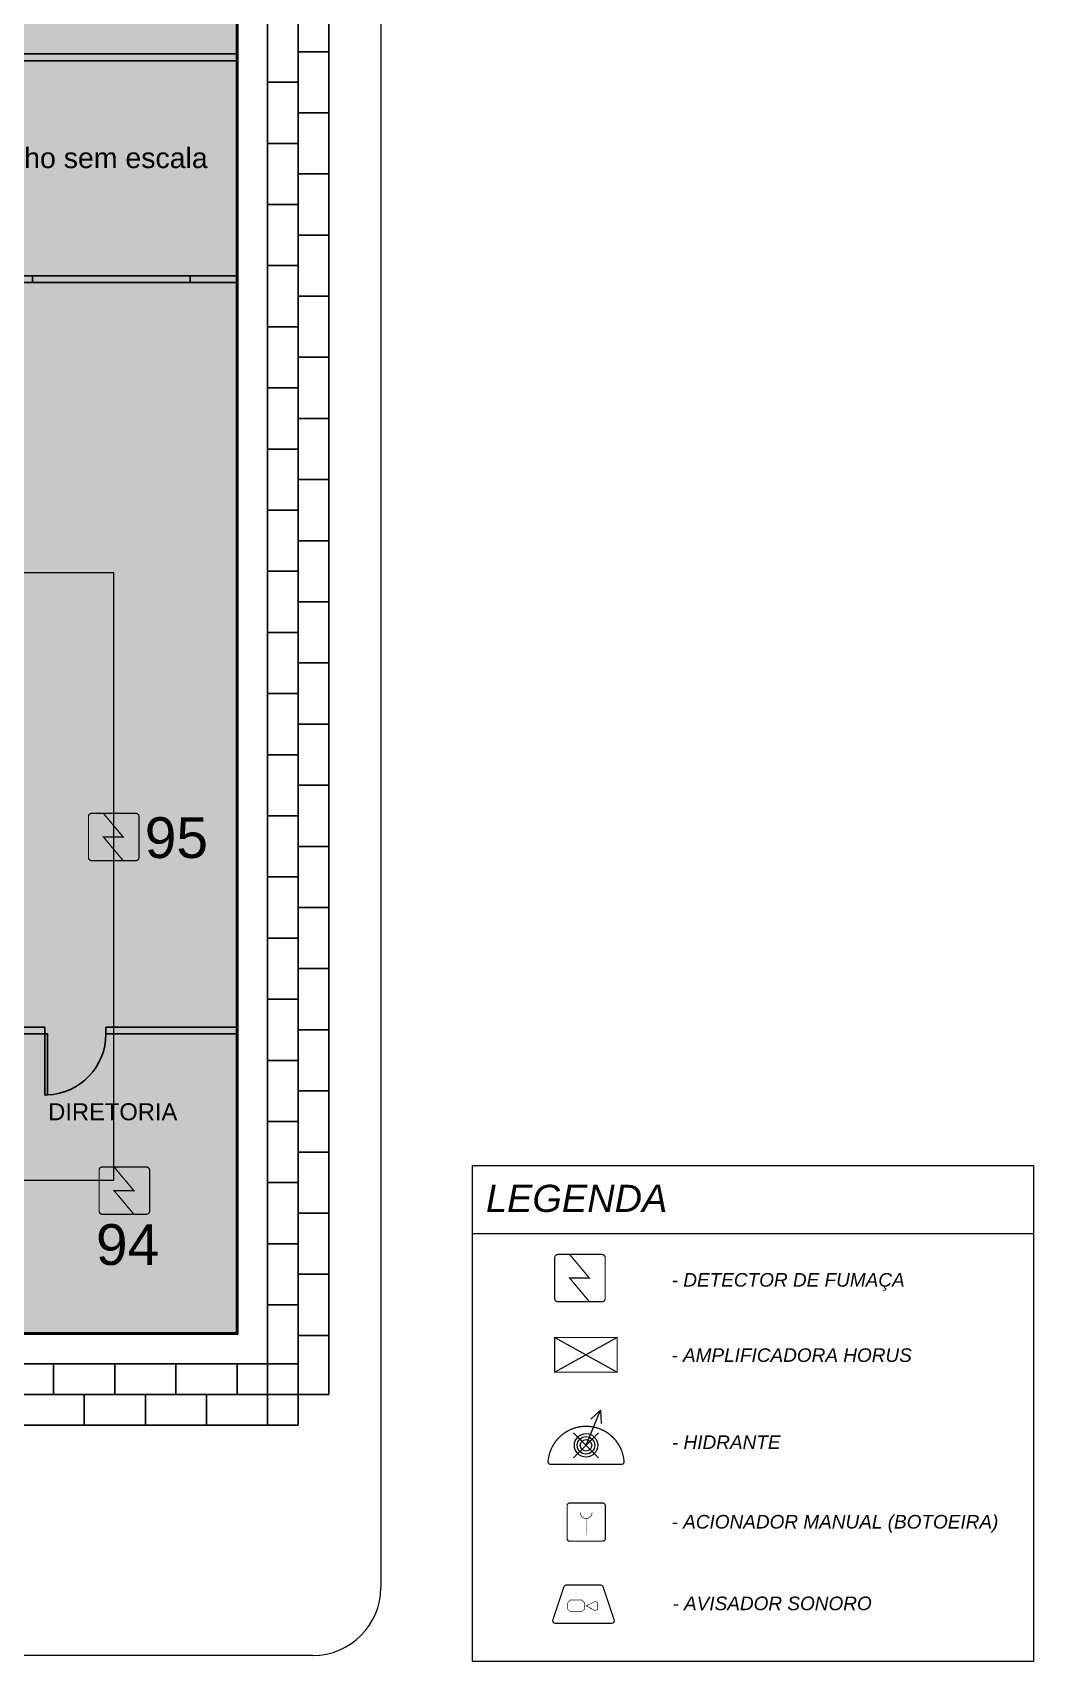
# Model space of a CAD drawing. Header units: metres. Extents: x -331 to 2982, y 362 to 2539.
# Drawn here: x 867.3 to 882.03, y 2147.69 to 2171.67 of the extents above; entities that cross this region are included whole.
import ezdxf

# ---------------------------------------------------------------- set-up
doc = ezdxf.new("R2010")
doc.units = ezdxf.units.M
doc.layers.get('0').update_dxf_attribs({"color": 251})
for name, color, linetype in [('72_EGR_BASE_PRIMITIVE', 7, 'Continuous'), ('ALV', 251, 'Continuous'), ('CX', 251, 'Continuous'), ('Det', 251, 'Continuous'), ('DET. FUMAÇA', 1, 'Continuous'), ('Div', 251, 'Continuous'), ('Texto_Salas', 251, 'Continuous'), ('vid', 251, 'Continuous')]:
    doc.layers.add(name, color=color, linetype=linetype)
doc.layers.add('_salas', color=251, linetype='Continuous', plot=False)
doc.layers.add('EL-PONTOS', color=251, linetype='Continuous', lineweight=30)
doc.styles.add('DESTAQUE', font='arial.ttf', dxfattribs={"height": 0.4})
doc.styles.get("Standard").update_dxf_attribs({"font": 'arial.ttf', "height": 0.3})
doc.styles.add('X3G_ENTITY_1416C125', font='arial.ttf', dxfattribs={"height": 0.6})
doc.styles.add('X3G_ENTITY_1421EF3B', font='arial.ttf', dxfattribs={"height": 0.3})

# ---------------------------------------------------------------- blocks, each defined once
blk = doc.blocks.new('Detector de fumaça')
at = {"layer": 'DET. FUMAÇA', "linetype": 'Continuous', "lineweight": 15, "const_width": 0.0187}
blk.add_lwpolyline([(774.599, 539.816), (775.249, 539.816, -0.414214), (775.296, 539.769), (775.296, 539.167, -0.414214), (775.249, 539.12), (774.599, 539.12, -0.414214), (774.553, 539.167), (774.553, 539.769, -0.414214)], format="xyb", close=True, dxfattribs=at)
blk.add_lwpolyline([(774.773, 539.816), (775.064, 539.468), (774.773, 539.468), (775.064, 539.12)], dxfattribs=at)

msp = doc.modelspace()

# ---------------------------------------------------------------- hatches: boundary and pattern name
at = {"layer": '_salas', "transparency": 33554559}
h = msp.add_hatch(color=256, dxfattribs=at)
h.dxf.hatch_style = 1
h.paths.add_polyline_path([(870.321, 2187.719), (852.011, 2187.719), (852.011, 2187.519), (855.756, 2187.519), (855.756, 2186.757), (854.661, 2186.757), (854.661, 2184.657), (855.756, 2184.657), (855.756, 2183.893), (854.661, 2183.893), (854.661, 2158.069), (827.081, 2158.069), (827.081, 2156.869), (812.881, 2156.869), (812.881, 2157.769), (813.081, 2157.769), (813.081, 2158.069), (811.031, 2158.069), (811.031, 2159.469), (811.111, 2159.469), (811.111, 2163.169), (809.161, 2163.169), (809.161, 2163.319), (806.761, 2163.319), (806.761, 2160.619), (806.361, 2160.619), (806.361, 2159.744), (794.611, 2159.744), (794.611, 2150.719), (794.811, 2150.719), (794.811, 2152.509), (818.111, 2152.509), (870.321, 2152.509)])
h.paths.add_polyline_path([(806.557, 2158.749), (806.557, 2155.869), (802.711, 2155.869), (802.711, 2158.749)], flags=16)

# ---------------------------------------------------------------- linework, layer by layer
at = {"color": 1, "lineweight": 0, "true_color": 0xe60000}
for p, q in [((875.447, 2150.873), (875.66, 2151.391)), ((875.66, 2151.391), (875.516, 2151.258)), ((875.66, 2151.391), (875.668, 2151.196)), ((875.263, 2151.057), (875.632, 2150.689)), ((875.632, 2151.057), (875.263, 2150.689))]:
    msp.add_line(p, q, dxfattribs=at)
at = {"color": 1, "lineweight": 0, "true_color": 0xe60000, "const_width": 0.0187}
for points in [[(874.925, 2150.593), (875.969, 2150.593, 0.435311), (876.007, 2150.633, 0.930949), (874.888, 2150.633, 0.435311)], [(875.206, 2150.023), (875.692, 2150.023, -0.414214), (875.73, 2149.986), (875.73, 2149.5, -0.414214), (875.692, 2149.462), (875.206, 2149.462, -0.414214), (875.169, 2149.5), (875.169, 2149.986, -0.414214)], [(874.994, 2148.254), (875.825, 2148.254, 0.511918), (875.861, 2148.303), (875.698, 2148.789, 0.322823), (875.663, 2148.815), (875.156, 2148.815, 0.322823), (875.121, 2148.789), (874.959, 2148.303, 0.511918)]]:
    msp.add_lwpolyline(points, format="xyb", close=True, dxfattribs=at)
at = {"color": 1, "lineweight": 0, "true_color": 0xe60000, "const_width": 0.00935}
for points in [[(875.361, 2149.884), (875.364, 2149.864), (875.37, 2149.845), (875.378, 2149.833), (875.393, 2149.816), (875.402, 2149.81), (875.415, 2149.803), (875.428, 2149.799), (875.445, 2149.797), (875.454, 2149.797), (875.465, 2149.798), (875.485, 2149.804), (875.501, 2149.813), (875.515, 2149.826), (875.526, 2149.842), (875.533, 2149.857), (875.536, 2149.87), (875.537, 2149.878), (875.537, 2149.884)], [(875.449, 2149.559), (875.449, 2149.796)]]:
    msp.add_lwpolyline(points, dxfattribs=at)
for points in [[(875.215, 2148.594), (875.383, 2148.594), (875.421, 2148.556), (875.421, 2148.459), (875.383, 2148.422), (875.215, 2148.422), (875.178, 2148.459), (875.178, 2148.556)], [(875.617, 2148.459), (875.617, 2148.556), (875.584, 2148.577), (875.45, 2148.508), (875.584, 2148.439)]]:
    msp.add_lwpolyline(points, close=True, dxfattribs=at)
at = {"color": 1, "lineweight": 0, "true_color": 0xe60000}
for radius in [0.172, 0.129, 0.0841]:
    msp.add_circle((875.447, 2150.873), radius, dxfattribs=at)
at = {"layer": '72_EGR_BASE_PRIMITIVE', "color": 251, "true_color": 0x5f5f5f}
for points in [[(866.879, 2171.357, 0), (870.299, 2171.357, 0)], [(866.879, 2171.257, 0), (870.299, 2171.257, 0)]]:
    msp.add_polyline3d(points, dxfattribs=at)
at = {"layer": 'ALV'}
for p, q in [((869.619, 2168.092), (861.053, 2168.092)), ((869.619, 2168.092), (869.619, 2167.992)), ((869.619, 2168.092), (870.319, 2168.092)), ((860.953, 2167.992), (870.319, 2167.992)), ((867.299, 2167.992), (870.319, 2167.992))]:
    msp.add_line(p, q, dxfattribs=at)
at = {"layer": 'ALV', "color": 251, "ltscale": 0.8}
for p, q in [((870.319, 2168.092), (867.299, 2168.093)), ((870.319, 2168.092), (869.619, 2168.092)), ((867.299, 2167.992), (870.319, 2167.992)), ((869.619, 2167.992), (870.319, 2167.992))]:
    msp.add_line(p, q, dxfattribs=at)
at = {"layer": 'ALV', "color": 251}
for p, q in [((869.619, 2168.092), (870.319, 2168.092)), ((869.619, 2167.992), (870.319, 2167.992))]:
    msp.add_line(p, q, dxfattribs=at)
at = {"layer": 'ALV', "ltscale": 0.8}
for p, q in [((870.319, 2168.092), (869.619, 2168.092)), ((869.619, 2168.092), (869.619, 2167.992)), ((870.319, 2168.092), (869.619, 2168.092)), ((869.619, 2168.092), (869.619, 2167.992)), ((869.619, 2167.992), (870.319, 2167.992)), ((869.619, 2167.992), (870.319, 2167.992))]:
    msp.add_line(p, q, dxfattribs=at)
at = {"layer": 'CX', "linetype": 'Continuous'}
for p, q in [((867.479, 2157.031), (867.379, 2157.031)), ((867.479, 2157.031), (867.479, 2156.931)), ((867.479, 2156.931), (867.479, 2157.031)), ((868.379, 2157.031), (868.379, 2156.931)), ((868.379, 2156.931), (868.379, 2157.031))]:
    msp.add_line(p, q, dxfattribs=at)
msp.add_lwpolyline([(867.479, 2156.931), (867.519, 2156.931), (867.519, 2156.031), (867.479, 2156.031)], close=True, dxfattribs=at)
at = {"layer": 'CX', "ltscale": 0.8}
msp.add_arc((867.478, 2156.931), 0.901, 272.6039, 360, dxfattribs=at)
at = {"layer": 'Det', "color": 251}
for p, q in [((870.759, 2195.771), (870.759, 2152.071)), ((871.209, 2195.771), (871.209, 2151.621)), ((871.659, 2195.771), (871.659, 2151.621)), ((870.759, 2171.391), (870.759, 2171.391)), ((871.209, 2171.391), (871.659, 2171.391)), ((870.759, 2170.941), (871.209, 2170.941)), ((870.759, 2170.491), (870.759, 2170.491)), ((871.209, 2170.491), (871.659, 2170.491)), ((870.759, 2170.041), (871.209, 2170.041)), ((870.759, 2169.591), (870.759, 2169.591)), ((871.209, 2169.591), (871.659, 2169.591)), ((870.759, 2169.141), (871.209, 2169.141)), ((870.759, 2168.691), (870.759, 2168.691)), ((871.209, 2168.691), (871.659, 2168.691)), ((870.759, 2168.241), (871.209, 2168.241)), ((870.759, 2167.791), (870.759, 2167.791)), ((871.209, 2167.791), (871.659, 2167.791)), ((870.759, 2167.341), (871.209, 2167.341)), ((870.759, 2166.891), (870.759, 2166.891)), ((871.209, 2166.891), (871.659, 2166.891)), ((870.759, 2166.441), (871.209, 2166.441)), ((870.759, 2165.991), (870.759, 2165.991)), ((871.209, 2165.991), (871.659, 2165.991)), ((870.759, 2165.541), (871.209, 2165.541)), ((870.759, 2165.091), (870.759, 2165.091)), ((871.209, 2165.091), (871.659, 2165.091)), ((870.759, 2164.641), (871.209, 2164.641)), ((870.759, 2164.191), (870.759, 2164.191)), ((871.209, 2164.191), (871.659, 2164.191)), ((870.759, 2163.741), (871.209, 2163.741)), ((870.759, 2163.291), (870.759, 2163.291)), ((871.209, 2163.291), (871.659, 2163.291)), ((870.759, 2162.841), (871.209, 2162.841)), ((870.759, 2162.391), (870.759, 2162.391)), ((871.209, 2162.391), (871.659, 2162.391)), ((870.759, 2161.941), (871.209, 2161.941)), ((870.759, 2161.491), (870.759, 2161.491)), ((871.209, 2161.491), (871.659, 2161.491)), ((870.759, 2161.041), (871.209, 2161.041)), ((870.759, 2160.591), (870.759, 2160.591)), ((871.209, 2160.591), (871.659, 2160.591)), ((870.759, 2160.141), (871.209, 2160.141)), ((870.759, 2159.691), (870.759, 2159.691)), ((871.209, 2159.691), (871.659, 2159.691)), ((870.759, 2159.241), (871.209, 2159.241)), ((870.759, 2158.791), (870.759, 2158.791)), ((871.209, 2158.791), (871.659, 2158.791)), ((870.759, 2158.341), (871.209, 2158.341)), ((870.759, 2157.891), (870.759, 2157.891)), ((871.209, 2157.891), (871.659, 2157.891)), ((870.759, 2157.441), (871.209, 2157.441)), ((870.759, 2156.991), (870.759, 2156.991)), ((871.209, 2156.991), (871.659, 2156.991)), ((870.759, 2156.541), (871.209, 2156.541)), ((870.759, 2156.091), (870.759, 2156.091)), ((871.209, 2156.091), (871.659, 2156.091)), ((870.759, 2155.641), (871.209, 2155.641)), ((870.759, 2155.191), (870.759, 2155.191)), ((871.209, 2155.191), (871.659, 2155.191)), ((870.759, 2154.741), (871.209, 2154.741)), ((870.759, 2154.291), (870.759, 2154.291)), ((871.209, 2154.291), (871.659, 2154.291)), ((870.759, 2153.841), (871.209, 2153.841)), ((870.759, 2153.391), (870.759, 2153.391)), ((871.209, 2153.391), (871.659, 2153.391)), ((870.759, 2152.941), (871.209, 2152.941)), ((870.759, 2152.491), (870.759, 2152.491)), ((871.209, 2152.491), (871.659, 2152.491)), ((870.759, 2152.071), (794.809, 2152.071)), ((867.609, 2151.621), (867.609, 2152.071)), ((868.059, 2152.071), (868.059, 2152.071)), ((868.509, 2151.621), (868.509, 2152.071)), ((868.959, 2152.071), (868.959, 2152.071)), ((869.409, 2151.621), (869.409, 2152.071)), ((869.859, 2152.071), (869.859, 2152.071)), ((870.309, 2151.621), (870.309, 2152.071)), ((870.759, 2152.071), (870.759, 2151.621)), ((870.759, 2152.071), (871.209, 2152.071)), ((870.759, 2151.621), (794.809, 2151.621)), ((868.059, 2151.171), (868.059, 2151.621)), ((868.959, 2151.171), (868.959, 2151.621)), ((869.859, 2151.171), (869.859, 2151.621)), ((870.759, 2151.171), (870.759, 2151.621)), ((871.209, 2151.621), (870.759, 2151.621)), ((870.759, 2151.591), (870.759, 2151.591)), ((871.209, 2151.171), (871.209, 2151.621)), ((871.209, 2151.621), (871.659, 2151.621)), ((871.209, 2151.171), (794.809, 2151.171))]:
    msp.add_line(p, q, dxfattribs=at)
at = {"layer": 'Det'}
for p, q in [((870.759, 2169.944), (870.759, 2152.071)), ((871.209, 2169.944), (871.209, 2151.621)), ((871.659, 2169.944), (871.659, 2151.621)), ((870.759, 2169.141), (871.209, 2169.141)), ((871.209, 2168.691), (871.659, 2168.691)), ((870.759, 2168.241), (871.209, 2168.241)), ((871.209, 2167.791), (871.659, 2167.791)), ((870.759, 2167.341), (871.209, 2167.341)), ((871.209, 2166.891), (871.659, 2166.891)), ((870.759, 2166.441), (871.209, 2166.441)), ((871.209, 2165.991), (871.659, 2165.991)), ((870.759, 2165.541), (871.209, 2165.541)), ((871.209, 2165.091), (871.659, 2165.091)), ((870.759, 2164.641), (871.209, 2164.641)), ((871.209, 2164.191), (871.659, 2164.191)), ((870.759, 2163.741), (871.209, 2163.741)), ((871.209, 2163.291), (871.659, 2163.291)), ((870.759, 2162.841), (871.209, 2162.841)), ((871.209, 2162.391), (871.659, 2162.391)), ((870.759, 2161.941), (871.209, 2161.941)), ((871.209, 2161.491), (871.659, 2161.491)), ((870.759, 2161.041), (871.209, 2161.041)), ((871.209, 2160.591), (871.659, 2160.591)), ((870.759, 2160.141), (871.209, 2160.141)), ((871.209, 2159.691), (871.659, 2159.691)), ((870.759, 2159.241), (871.209, 2159.241)), ((871.209, 2158.791), (871.659, 2158.791)), ((870.759, 2158.341), (871.209, 2158.341)), ((871.209, 2157.891), (871.659, 2157.891)), ((870.759, 2157.441), (871.209, 2157.441)), ((871.209, 2156.991), (871.659, 2156.991)), ((870.759, 2156.541), (871.209, 2156.541)), ((871.209, 2156.091), (871.659, 2156.091)), ((870.759, 2155.641), (871.209, 2155.641)), ((871.209, 2155.191), (871.659, 2155.191)), ((870.759, 2154.741), (871.209, 2154.741)), ((871.209, 2154.291), (871.659, 2154.291)), ((870.759, 2153.841), (871.209, 2153.841)), ((871.209, 2153.391), (871.659, 2153.391)), ((870.759, 2152.941), (871.209, 2152.941)), ((871.209, 2152.491), (871.659, 2152.491)), ((870.759, 2152.071), (853.37, 2152.071)), ((867.609, 2151.621), (867.609, 2152.071)), ((868.509, 2151.621), (868.509, 2152.071)), ((869.409, 2151.621), (869.409, 2152.071)), ((870.309, 2151.621), (870.309, 2152.071)), ((870.759, 2152.071), (870.759, 2151.621)), ((870.759, 2152.071), (871.209, 2152.071)), ((870.759, 2151.621), (853.37, 2151.621)), ((868.059, 2151.171), (868.059, 2151.621)), ((868.959, 2151.171), (868.959, 2151.621)), ((869.859, 2151.171), (869.859, 2151.621)), ((870.759, 2151.171), (870.759, 2151.621)), ((871.209, 2151.621), (870.759, 2151.621)), ((871.209, 2151.171), (871.209, 2151.621)), ((871.209, 2151.621), (871.659, 2151.621)), ((871.209, 2151.171), (853.37, 2151.171))]:
    msp.add_line(p, q, dxfattribs=at)
at = {"layer": 'DET. FUMAÇA', "color": 5, "linetype": 'Continuous', "lineweight": 0}
for p, q in [((868.493, 2163.718), (866.347, 2163.718)), ((868.493, 2159.829), (868.493, 2163.718)), ((868.493, 2154.778), (868.493, 2159.829)), ((865.688, 2154.778), (868.493, 2154.778))]:
    msp.add_line(p, q, dxfattribs=at)
at = {"layer": 'Div', "color": 230, "linetype": 'Continuous', "lineweight": 0}
for p, q in [((872.425, 2197.058), (872.425, 2148.779)), ((871.425, 2147.779), (778.163, 2147.779))]:
    msp.add_line(p, q, dxfattribs=at)
at = {"layer": 'Div', "linetype": 'Continuous'}
for p, q in [((867.479, 2156.931), (866.879, 2156.931)), ((870.299, 2157.031), (868.379, 2157.031)), ((870.299, 2156.931), (868.379, 2156.931))]:
    msp.add_line(p, q, dxfattribs=at)
at = {"layer": 'Div', "color": 182, "linetype": 'Continuous', "lineweight": 0}
for p, q in [((874.986, 2152.461), (875.904, 2151.949)), ((875.904, 2152.461), (874.986, 2151.949))]:
    msp.add_line(p, q, dxfattribs=at)
at = {"layer": 'Div', "linetype": 'Continuous'}
msp.add_lwpolyline([(867.299, 2168.092), (869.619, 2168.092), (869.619, 2167.992), (867.299, 2167.992)], close=True, dxfattribs=at)
for points in [[(867.479, 2157.031), (866.879, 2157.031), (866.879, 2161.951), (861.179, 2161.951), (861.179, 2164.072)], [(868.379, 2156.931), (870.299, 2156.931), (870.299, 2152.531), (866.879, 2152.531), (866.879, 2156.931), (867.479, 2156.931)]]:
    msp.add_lwpolyline(points, dxfattribs=at)
at = {"layer": 'Div', "color": 182, "linetype": 'Continuous', "lineweight": 0, "const_width": 0.0168}
msp.add_lwpolyline([(874.986, 2152.461), (875.904, 2152.461), (875.904, 2151.949), (874.986, 2151.949)], close=True, dxfattribs=at)
at = {"layer": 'Div', "color": 230, "linetype": 'Continuous', "lineweight": 0}
msp.add_arc((871.425, 2148.779), 1, 270, 0, dxfattribs=at)
at = {"layer": 'EL-PONTOS', "color": 18, "linetype": 'Continuous', "lineweight": 0, "true_color": 0x000000}
msp.add_line((873.776, 2153.993), (882.033, 2153.993), dxfattribs=at)
msp.add_lwpolyline([(873.776, 2154.992), (882.033, 2154.992), (882.033, 2147.692), (873.776, 2147.692)], close=True, dxfattribs=at)
at = {"layer": 'vid', "color": 251}
for p, q in [((870.319, 2152.511), (870.319, 2195.771)), ((870.299, 2152.531), (870.299, 2179.496)), ((794.809, 2152.531), (870.299, 2152.531)), ((794.809, 2152.511), (870.319, 2152.511))]:
    msp.add_line(p, q, dxfattribs=at)
at = {"layer": 'vid'}
for p, q in [((870.299, 2152.531), (870.299, 2169.944)), ((870.319, 2152.511), (870.319, 2169.944)), ((853.37, 2152.531), (870.299, 2152.531)), ((853.37, 2152.511), (870.319, 2152.511))]:
    msp.add_line(p, q, dxfattribs=at)

# ---------------------------------------------------------------- block references
at = {"layer": 'DET. FUMAÇA', "linetype": 'Continuous', "lineweight": 0}
for p in [(93.569, 1620.361), (93.726, 1615.155), (100.433, 1613.867)]:
    msp.add_blockref('Detector de fumaça', p, dxfattribs=at)

# ---------------------------------------------------------------- texts
at = {"layer": 'Div', "color": 5, "linetype": 'Continuous', "lineweight": 0, "true_color": 0x0000ff, "char_height": 0.6, "attachment_point": 1, "style": 'X3G_ENTITY_1416C125'}
for s, insert in [('95', (868.95, 2160.12)), ('94', (868.232, 2154.129))]:
    msp.add_mtext_dynamic_manual_height_columns(s, width=13.3188, gutter_width=2.5, heights=[0], dxfattribs=dict(at, insert=insert))
at = {"layer": 'Div', "color": 18, "linetype": 'Continuous', "lineweight": 0, "true_color": 0x000000, "attachment_point": 1}
for s, insert, char_height in [('{\\fArial|b0|i1|c0|p34;LEGENDA }', (873.974, 2154.709), 0.4), ('\\A1;{\\fArial|b0|i1|c0|p34;- DETECTOR DE FUMAÇA }', (876.708, 2153.409), 0.2), ('{\\fArial|b0|i1|c0|p34;- AMPLIFICADORA HORUS }', (876.704, 2152.301), 0.2), ('{\\fArial|b0|i1|c0|p34;- HIDRANTE }', (876.712, 2151.019), 0.2), ('{\\fArial|b0|i1|c0|p34;- ACIONADOR MANUAL (BOTOEIRA)}', (876.706, 2149.848), 0.2), ('{\\fArial|b0|i1|c0|p34;- AVISADOR SONORO }', (876.719, 2148.646), 0.2)]:
    msp.add_mtext_dynamic_manual_height_columns(s, width=13.3188, gutter_width=2.5, heights=[0.207], dxfattribs=dict(at, insert=insert, char_height=char_height))
at = {"layer": 'Texto_Salas', "color": 251, "style": 'X3G_ENTITY_1421EF3B'}
msp.add_text('Desenho sem escala', height=0.3, dxfattribs=at).set_placement((865.964, 2169.677))
at = {"layer": 'Texto_Salas', "style": 'DESTAQUE'}
msp.add_text('DIRETORIA', height=0.25, dxfattribs=at).set_placement((867.529, 2155.659))

doc.saveas('drawing.dxf')
